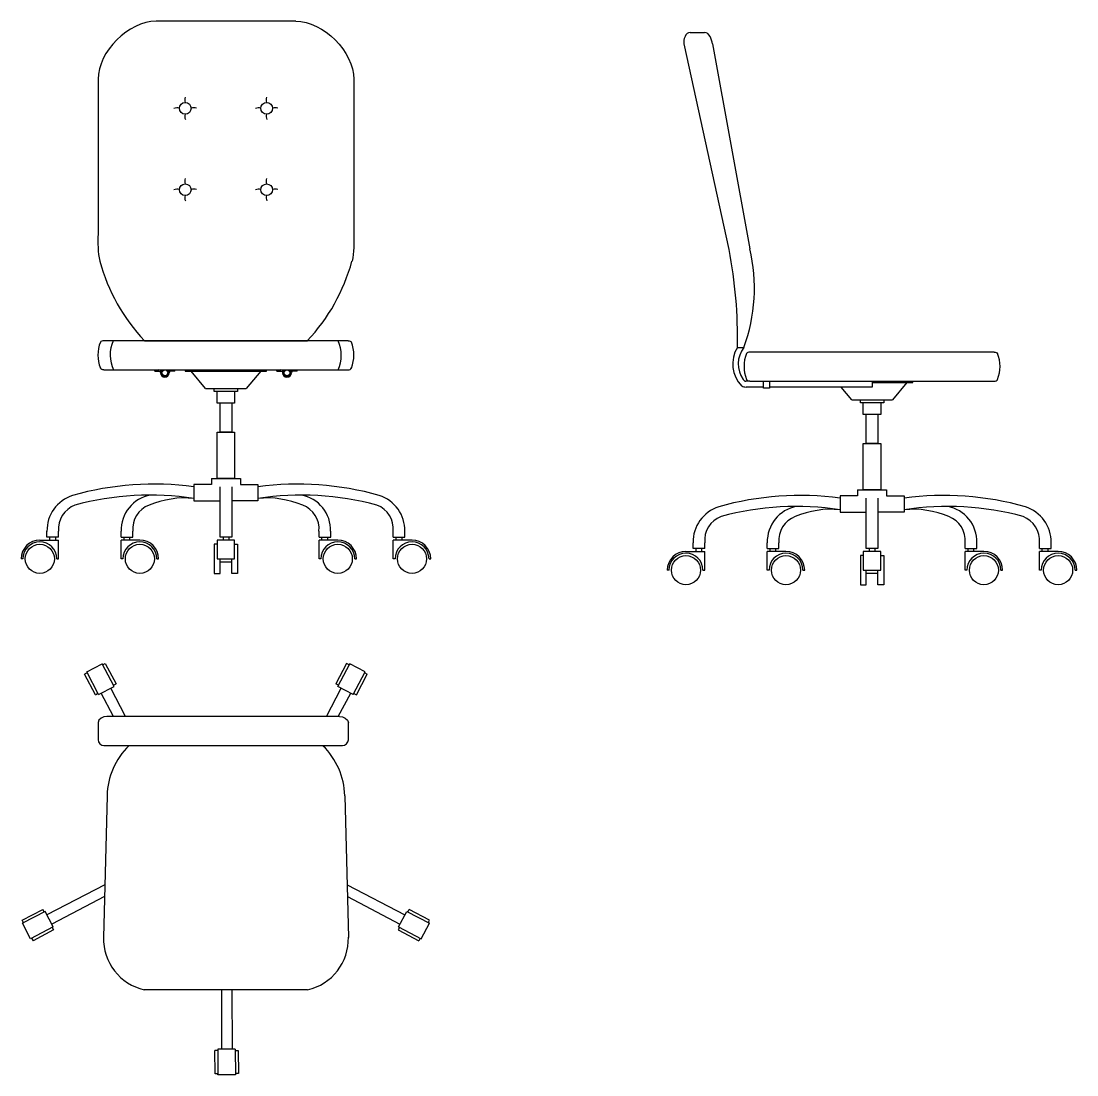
# Model space of a CAD drawing. Header units: millimetres. Extents: x 493 to 1064, y 679 to 991.
# Drawn here: x 492.7 to 674.3, y 679 to 860.3 of the extents above; entities that cross this region are included whole.
import ezdxf

# ---------------------------------------------------------------- set-up
doc = ezdxf.new("R2010")
doc.units = ezdxf.units.MM
doc.layers.get('0').update_dxf_attribs({"color": 3})

msp = doc.modelspace()

# ---------------------------------------------------------------- linework, layer by layer
for p, q in [((539.93, 860.27), (515.93, 860.27)), ((607.75, 858.32), (610.25, 858.32)), ((606.68, 856.37), (614.44, 820.97)), ((611.61, 856.35), (618.03, 821.11)), ((505.93, 850.27), (505.93, 823.66)), ((549.93, 850.27), (549.93, 823.66)), ((548.93, 805.27), (506.93, 805.27)), ((513.93, 805.27), (541.93, 805.27)), ((615.89, 804.12), (617.01, 804.12)), ((660.04, 803.32), (618.04, 803.32)), ((506.93, 800.27), (548.93, 800.27)), ((515.7, 800.07), (515.7, 800.27)), ((515.7, 800.07), (516.39, 800.07)), ((519.16, 800.07), (518.51, 800.07)), ((519.16, 800.07), (519.16, 800.27)), ((520.93, 800.27), (520.93, 800.07)), ((520.93, 800.07), (534.93, 800.07)), ((524.43, 797.07), (521.93, 800.07)), ((533.93, 800.07), (531.43, 797.07)), ((534.93, 800.07), (534.93, 800.27)), ((536.7, 800.07), (536.7, 800.27)), ((536.7, 800.07), (537.39, 800.07)), ((540.16, 800.07), (539.51, 800.07)), ((540.16, 800.07), (540.16, 800.27)), ((524.43, 797.07), (531.43, 797.07)), ((524.43, 797.07), (527.93, 797.07)), ((525.93, 796.57), (525.93, 797.07)), ((527.93, 797.07), (529.93, 797.07)), ((529.93, 797.07), (529.93, 796.57)), ((618.04, 798.32), (617.31, 798.32)), ((620.39, 797.32), (617.37, 797.32)), ((618.04, 798.32), (660.04, 798.32)), ((620.39, 798.32), (621.39, 798.32)), ((620.39, 797.12), (620.39, 798.32)), ((621.39, 797.12), (620.39, 797.12)), ((621.39, 798.32), (621.39, 797.12)), ((639.04, 797.32), (621.39, 797.32)), ((635.54, 795.12), (633.71, 797.32)), ((639.04, 798.32), (639.04, 797.32)), ((639.04, 798.12), (646.04, 798.12)), ((645.04, 798.12), (642.54, 795.12)), ((646.04, 798.12), (646.04, 798.32)), ((529.93, 796.57), (525.93, 796.57)), ((526.43, 794.57), (526.43, 796.57)), ((529.93, 796.57), (529.43, 796.57)), ((529.43, 796.57), (529.43, 794.57)), ((529.43, 794.57), (526.43, 794.57)), ((526.93, 789.57), (526.93, 794.57)), ((528.93, 794.57), (528.93, 789.57)), ((635.54, 795.12), (642.54, 795.12)), ((635.54, 795.12), (639.04, 795.12)), ((637.04, 794.62), (637.04, 795.12)), ((641.04, 794.62), (637.04, 794.62)), ((637.54, 792.62), (637.54, 794.62)), ((639.04, 795.12), (641.04, 795.12)), ((641.04, 794.62), (640.54, 794.62)), ((640.54, 794.62), (640.54, 792.62)), ((641.04, 795.12), (641.04, 794.62)), ((640.54, 792.62), (637.54, 792.62)), ((638.04, 787.62), (638.04, 792.62)), ((640.04, 792.62), (640.04, 787.62)), ((526.43, 789.57), (529.43, 789.57)), ((526.43, 781.57), (526.43, 789.57)), ((528.93, 789.57), (526.93, 789.57)), ((529.43, 789.57), (529.43, 781.57)), ((637.54, 787.62), (640.54, 787.62)), ((637.54, 779.62), (637.54, 787.62)), ((640.04, 787.62), (638.04, 787.62)), ((640.54, 787.62), (640.54, 779.62)), ((525.43, 781.57), (530.43, 781.57)), ((525.43, 781.57), (525.43, 780.57)), ((529.43, 781.57), (526.43, 781.57)), ((530.43, 781.57), (530.43, 780.57)), ((525.43, 780.57), (522.43, 780.57)), ((522.43, 780.57), (522.43, 777.77)), ((526.93, 771.5), (526.93, 780.17)), ((528.93, 780.17), (528.93, 771.5)), ((530.43, 780.57), (533.43, 780.57)), ((533.43, 780.57), (533.43, 777.77)), ((636.54, 779.62), (641.54, 779.62)), ((636.54, 779.62), (636.54, 778.62)), ((640.54, 779.62), (637.54, 779.62)), ((641.54, 779.62), (641.54, 778.62)), ((522.43, 777.77), (526.93, 777.77)), ((533.43, 777.77), (528.93, 777.77)), ((636.54, 778.62), (633.54, 778.62)), ((633.54, 778.62), (633.54, 775.82)), ((638.04, 769.54), (638.04, 778.22)), ((640.04, 778.22), (640.04, 769.54)), ((641.54, 778.62), (644.54, 778.62)), ((644.54, 778.62), (644.54, 775.82)), ((633.54, 775.82), (638.04, 775.82)), ((644.54, 775.82), (640.04, 775.82)), ((497.15, 771.5), (497.15, 772.5)), ((499.15, 771.5), (499.15, 772.5)), ((509.9, 771.5), (509.9, 772.5)), ((511.9, 771.5), (511.9, 772.5)), ((543.94, 771.5), (543.94, 772.5)), ((545.94, 771.5), (545.94, 772.5)), ((556.71, 771.5), (556.71, 772.5)), ((558.71, 771.5), (558.71, 772.5)), ((495.93, 771), (499.15, 771)), ((499.15, 771.5), (497.15, 771.5)), ((497.65, 771), (497.65, 771.5)), ((498.65, 771), (498.65, 771.5)), ((499.15, 767.77), (499.15, 771)), ((509.9, 771.5), (511.9, 771.5)), ((509.9, 767.77), (509.9, 771)), ((513.13, 771), (509.9, 771)), ((510.4, 771), (510.4, 771.5)), ((511.4, 771), (511.4, 771.5)), ((526.43, 770.27), (525.93, 770.27)), ((525.93, 770.27), (525.93, 765.27)), ((526.43, 771), (526.43, 767.77)), ((529.43, 771), (526.43, 771)), ((528.93, 771.5), (526.93, 771.5)), ((527.43, 771.5), (527.43, 771)), ((528.43, 771.5), (528.43, 771)), ((529.43, 767.77), (529.43, 771)), ((529.43, 770.27), (529.93, 770.27)), ((529.93, 770.27), (529.93, 765.27)), ((543.94, 771.5), (545.94, 771.5)), ((543.94, 767.77), (543.94, 771)), ((547.16, 771), (543.94, 771)), ((544.44, 771), (544.44, 771.5)), ((545.44, 771), (545.44, 771.5)), ((556.71, 771.5), (558.71, 771.5)), ((556.71, 767.77), (556.71, 771)), ((559.93, 771), (556.71, 771)), ((557.21, 771), (557.21, 771.5)), ((558.21, 771), (558.21, 771.5)), ((608.27, 769.54), (608.27, 770.54)), ((610.27, 769.54), (610.27, 770.54)), ((621.02, 769.54), (621.02, 770.54)), ((623.02, 769.54), (623.02, 770.54)), ((655.06, 769.54), (655.06, 770.54)), ((657.06, 769.54), (657.06, 770.54)), ((667.82, 769.54), (667.82, 770.54)), ((669.82, 769.54), (669.82, 770.54)), ((607.04, 769.04), (610.27, 769.04)), ((610.27, 769.54), (608.27, 769.54)), ((608.77, 769.04), (608.77, 769.54)), ((609.77, 769.04), (609.77, 769.54)), ((610.27, 765.82), (610.27, 769.04)), ((621.02, 769.54), (623.02, 769.54)), ((621.02, 765.82), (621.02, 769.04)), ((624.24, 769.04), (621.02, 769.04)), ((621.52, 769.04), (621.52, 769.54)), ((622.52, 769.04), (622.52, 769.54)), ((637.54, 768.32), (637.04, 768.32)), ((637.04, 768.32), (637.04, 763.32)), ((637.54, 769.04), (637.54, 765.82)), ((640.54, 769.04), (637.54, 769.04)), ((640.04, 769.54), (638.04, 769.54)), ((638.54, 769.54), (638.54, 769.04)), ((639.54, 769.54), (639.54, 769.04)), ((640.54, 765.82), (640.54, 769.04)), ((640.54, 768.32), (641.04, 768.32)), ((641.04, 768.32), (641.04, 763.32)), ((655.06, 769.54), (657.06, 769.54)), ((655.06, 765.82), (655.06, 769.04)), ((658.28, 769.04), (655.06, 769.04)), ((655.56, 769.04), (655.56, 769.54)), ((656.56, 769.04), (656.56, 769.54)), ((667.82, 769.54), (669.82, 769.54)), ((667.82, 765.82), (667.82, 769.04)), ((671.04, 769.04), (667.82, 769.04)), ((668.32, 769.04), (668.32, 769.54)), ((669.32, 769.04), (669.32, 769.54)), ((493.01, 767.77), (492.71, 767.77)), ((498.85, 767.77), (499.15, 767.77)), ((510.21, 767.77), (509.9, 767.77)), ((516.04, 767.77), (516.35, 767.77)), ((526.43, 767.77), (529.43, 767.77)), ((526.93, 765.27), (526.93, 767.77)), ((526.93, 767.27), (528.93, 767.27)), ((528.93, 765.27), (528.93, 767.77)), ((544.24, 767.77), (543.94, 767.77)), ((550.08, 767.77), (550.38, 767.77)), ((557.01, 767.77), (556.71, 767.77)), ((562.85, 767.77), (563.15, 767.77)), ((525.93, 765.27), (526.93, 765.27)), ((529.93, 765.27), (528.93, 765.27)), ((604.13, 765.82), (603.82, 765.82)), ((609.96, 765.82), (610.27, 765.82)), ((621.32, 765.82), (621.02, 765.82)), ((627.16, 765.82), (627.46, 765.82)), ((637.54, 765.82), (640.54, 765.82)), ((638.04, 763.32), (638.04, 765.82)), ((638.04, 765.32), (640.04, 765.32)), ((640.04, 763.32), (640.04, 765.82)), ((655.36, 765.82), (655.06, 765.82)), ((661.2, 765.82), (661.5, 765.82)), ((668.13, 765.82), (667.82, 765.82)), ((673.96, 765.82), (674.27, 765.82)), ((637.04, 763.32), (638.04, 763.32)), ((641.04, 763.32), (640.04, 763.32)), ((504.07, 748.15), (503.63, 747.91)), ((503.99, 748.33), (506.65, 749.73)), ((506.03, 744.44), (503.99, 748.33)), ((508.69, 745.83), (506.65, 749.73)), ((506.65, 749.73), (506.74, 749.55)), ((506.74, 749.55), (507.18, 749.78)), ((507.18, 749.78), (509.04, 746.24)), ((548.67, 749.78), (546.82, 746.24)), ((547.16, 745.83), (549.21, 749.73)), ((549.12, 749.55), (548.67, 749.78)), ((549.21, 749.73), (549.12, 749.55)), ((551.87, 748.33), (549.21, 749.73)), ((549.82, 744.44), (551.87, 748.33)), ((551.79, 748.15), (552.23, 747.91)), ((505.5, 744.38), (503.63, 747.91)), ((508.6, 746.01), (509.04, 746.24)), ((547.26, 746.01), (546.82, 746.24)), ((550.36, 744.38), (552.23, 747.91)), ((505.5, 744.38), (505.92, 744.65)), ((506.03, 744.44), (508.69, 745.83)), ((508.61, 740.63), (506.48, 744.67)), ((510.65, 740.63), (508.11, 745.52)), ((508.69, 745.83), (508.6, 746.01)), ((545.21, 740.63), (547.75, 745.52)), ((547.16, 745.83), (547.26, 746.01)), ((549.82, 744.44), (547.16, 745.83)), ((547.25, 740.63), (549.38, 744.67)), ((549.82, 744.44), (549.91, 744.62)), ((549.91, 744.62), (550.36, 744.38)), ((505.93, 739.63), (505.93, 736.63)), ((547.48, 740.63), (507.43, 740.63)), ((548.98, 736.63), (548.98, 739.63)), ((506.93, 735.63), (541.93, 735.63)), ((541.93, 735.63), (547.98, 735.63)), ((507.48, 727.02), (506.88, 702.65)), ((548.38, 727.02), (548.98, 702.65)), ((507.1, 711.69), (497.15, 706.53)), ((548.76, 711.69), (558.71, 706.53)), ((507.05, 709.66), (498, 704.9)), ((548.81, 709.66), (557.85, 704.9)), ((492.89, 705.6), (496.43, 707.46)), ((496.84, 707.11), (492.95, 705.07)), ((496.67, 707.02), (496.43, 707.46)), ((496.84, 707.11), (496.67, 707.02)), ((498.24, 704.45), (496.84, 707.11)), ((557.62, 704.45), (559.01, 707.11)), ((559.01, 707.11), (562.91, 705.07)), ((559.01, 707.11), (559.19, 707.02)), ((559.19, 707.02), (559.43, 707.46)), ((562.96, 705.6), (559.43, 707.46)), ((493.13, 705.16), (492.89, 705.6)), ((492.95, 705.07), (493.13, 705.16)), ((494.34, 702.41), (492.95, 705.07)), ((561.52, 702.41), (562.91, 705.07)), ((562.73, 705.16), (562.96, 705.6)), ((562.91, 705.07), (562.73, 705.16)), ((498.24, 704.45), (494.34, 702.41)), ((498.29, 703.92), (494.76, 702.05)), ((498.24, 704.45), (498.06, 704.36)), ((498.06, 704.36), (498.29, 703.92)), ((557.8, 704.36), (557.56, 703.92)), ((557.56, 703.92), (561.1, 702.05)), ((557.62, 704.45), (561.52, 702.41)), ((557.62, 704.45), (557.8, 704.36)), ((494.52, 702.49), (494.76, 702.05)), ((561.33, 702.49), (561.1, 702.05)), ((541.96, 693.63), (513.89, 693.63)), ((527.15, 693.63), (527.18, 683.39)), ((528.93, 693.63), (529.02, 683.4)), ((526.53, 683.19), (526.03, 683.18)), ((526.06, 679.18), (526.03, 683.18)), ((529.52, 683.41), (526.52, 683.39)), ((526.52, 683.39), (526.56, 678.99)), ((526.52, 683.39), (526.53, 683.19)), ((529.52, 683.41), (529.56, 679.01)), ((529.52, 683.41), (529.53, 683.21)), ((529.53, 683.21), (530.03, 683.21)), ((530.03, 683.21), (530.07, 679.21)), ((526.56, 679.19), (526.06, 679.18)), ((526.56, 678.99), (526.56, 679.19)), ((530.07, 679.21), (529.56, 679.21)), ((529.56, 679.01), (526.56, 678.99))]:
    msp.add_line(p, q)
for centre, radius in [((520.93, 845.27), 1), ((534.93, 845.27), 1), ((520.93, 831.27), 1), ((534.93, 831.27), 1), ((517.43, 799.77), 0.5), ((538.43, 799.77), 0.5), ((495.93, 767.77), 2.5), ((513.13, 767.77), 2.5), ((547.16, 767.77), 2.5), ((559.93, 767.77), 2.5), ((607.04, 765.82), 2.5), ((624.24, 765.82), 2.5), ((658.28, 765.82), 2.5), ((671.04, 765.82), 2.5)]:
    msp.add_circle(centre, radius)
for centre, radius, start, end in [((522.26, 846.75), 1.42, 162.1962, 199.7517), ((536.26, 846.75), 1.42, 162.1962, 199.7517), ((519.5, 843.93), 1.42, 72.1962, 110.851), ((522.28, 843.84), 1.42, 162.1962, 200.851), ((522.41, 843.94), 1.42, 72.1962, 109.7517), ((533.5, 843.93), 1.42, 72.1962, 110.851), ((536.28, 843.84), 1.42, 162.1962, 200.851), ((536.41, 843.94), 1.42, 72.1962, 109.7517), ((522.26, 832.75), 1.42, 162.1962, 199.7517), ((536.26, 832.75), 1.42, 162.1962, 199.7517), ((519.5, 829.93), 1.42, 72.1962, 110.851), ((522.28, 829.84), 1.42, 162.1962, 200.851), ((522.41, 829.94), 1.42, 72.1962, 109.7517), ((533.5, 829.93), 1.42, 72.1962, 110.851), ((536.28, 829.84), 1.42, 162.1962, 200.851), ((536.41, 829.94), 1.42, 72.1962, 109.7517), ((536.8, 805.8), 79.11, 358.7847, 11.0538), ((588.94, 814.33), 29.87, 340.0087, 13.1129), ((537.33, 827.39), 32.19, 195.1454, 223.3814), ((518.53, 827.39), 32.19, 316.6186, 344.8546), ((512.03, 802.82), 6.11, 158.6623, 201.3475), ((514.13, 802.82), 6.11, 156.3482, 204.6254), ((541.65, 802.82), 6.11, 335.3746, 23.6518), ((543.83, 802.82), 6.11, 338.6525, 21.3377), ((620.42, 801.28), 5.35, 147.8769, 225.0197), ((620.51, 801.3), 4.49, 141.1697, 216.3372), ((623.14, 800.87), 6.11, 158.6623, 201.3475), ((654.94, 800.87), 6.11, 338.6525, 21.3377), ((517.43, 799.77), 0.748, 180, 0), ((517.43, 799.77), 0.557, 180, 0), ((538.43, 799.77), 0.748, 180, 0), ((538.43, 799.77), 0.557, 180, 0), ((515.63, 728.85), 51.77, 82.4595, 105.7661), ((540.22, 728.85), 51.77, 74.2339, 97.5405), ((503.52, 772.61), 6.37, 107.8159, 181.0531), ((514.96, 729.07), 49.66, 81.3544, 105.1787), ((516.06, 772.68), 6.16, 100.3409, 181.6854), ((520.91, 762.12), 16.12, 84.6432, 112.6068), ((540.89, 729.07), 49.66, 74.8213, 98.6456), ((534.93, 762.12), 16.12, 67.3932, 95.3568), ((539.78, 772.68), 6.16, 358.3146, 79.6591), ((552.34, 772.61), 6.37, 358.9469, 72.1841), ((626.75, 726.9), 51.77, 82.4595, 105.7661), ((651.34, 726.9), 51.77, 74.2339, 97.5405), ((503.51, 772.91), 4.38, 110.7878, 185.3803), ((516.27, 772.91), 4.38, 110.7878, 185.3803), ((539.57, 772.91), 4.38, 354.6197, 69.2122), ((552.34, 772.91), 4.38, 354.6197, 69.2122), ((614.63, 770.66), 6.37, 107.8159, 181.0531), ((626.08, 727.12), 49.66, 81.3544, 105.1787), ((627.18, 770.72), 6.16, 100.3409, 181.6854), ((632.03, 760.17), 16.12, 84.6432, 112.6068), ((652.01, 727.12), 49.66, 74.8213, 98.6456), ((646.05, 760.17), 16.12, 67.3932, 95.3568), ((650.9, 770.72), 6.16, 358.3146, 79.6591), ((663.46, 770.66), 6.37, 358.9469, 72.1841), ((614.63, 770.95), 4.38, 110.7878, 185.3803), ((627.38, 770.95), 4.38, 110.7878, 185.3803), ((650.69, 770.95), 4.38, 354.6197, 69.2122), ((663.46, 770.95), 4.38, 354.6197, 69.2122), ((495.93, 767.77), 3.22, 90, 180), ((495.93, 767.77), 2.92, 0, 180), ((513.13, 767.77), 2.92, 0, 180), ((513.13, 767.77), 3.22, 0, 90), ((547.16, 767.77), 2.92, 0, 180), ((547.16, 767.77), 3.22, 0, 90), ((559.93, 767.77), 2.92, 0, 180), ((559.93, 767.77), 3.22, 0, 90), ((607.04, 765.82), 3.22, 90, 180), ((607.04, 765.82), 2.92, 0, 180), ((624.24, 765.82), 2.92, 0, 180), ((624.24, 765.82), 3.22, 0, 90), ((658.28, 765.82), 2.92, 0, 180), ((658.28, 765.82), 3.22, 0, 90), ((671.04, 765.82), 2.92, 0, 180), ((671.04, 765.82), 3.22, 0, 90), ((520.01, 726.66), 12.53, 134.3586, 178.3535), ((535.85, 726.66), 12.53, 1.6465, 45.6414), ((515.9, 702.43), 9.03, 178.5999, 257.1658), ((539.96, 702.43), 9.03, 282.8342, 1.4001)]:
    msp.add_arc(centre, radius, start, end)
for points in [[(515.93, 860.27), (511.21, 860.27), (505.93, 854.99), (505.93, 850.27)], [(539.93, 860.27), (544.64, 860.27), (549.93, 854.99), (549.93, 850.27)], [(607.75, 858.32), (607.01, 858.32), (606.52, 857.09), (606.68, 856.37)], [(611.61, 856.35), (611.47, 857.14), (611.05, 858.32), (610.25, 858.32)], [(505.93, 823.66), (505.93, 822.1), (505.84, 820.49), (506.25, 818.98)], [(549.93, 823.66), (549.93, 822.1), (550.01, 820.49), (549.61, 818.98)], [(506.93, 805.27), (506.72, 805.27), (506.41, 805.24), (506.33, 805.05)], [(548.93, 805.27), (549.14, 805.27), (549.45, 805.24), (549.52, 805.05)], [(618.04, 803.32), (617.83, 803.32), (617.53, 803.29), (617.45, 803.09)], [(660.04, 803.32), (660.26, 803.32), (660.56, 803.29), (660.64, 803.09)], [(506.93, 800.27), (506.7, 800.27), (506.42, 800.39), (506.33, 800.6)], [(516.87, 799.77), (516.87, 800.01), (516.62, 800.27), (516.39, 800.27)], [(516.39, 800.07), (516.53, 800.07), (516.68, 799.91), (516.68, 799.77)], [(517.99, 799.77), (517.99, 800.02), (518.27, 800.27), (518.51, 800.27)], [(518.51, 800.07), (518.36, 800.07), (518.18, 799.92), (518.18, 799.77)], [(537.87, 799.77), (537.87, 800.01), (537.62, 800.27), (537.39, 800.27)], [(537.39, 800.07), (537.53, 800.07), (537.68, 799.91), (537.68, 799.77)], [(538.99, 799.77), (538.99, 800.02), (539.27, 800.27), (539.51, 800.27)], [(539.51, 800.07), (539.36, 800.07), (539.18, 799.92), (539.18, 799.77)], [(548.93, 800.27), (549.15, 800.27), (549.44, 800.39), (549.52, 800.6)], [(616.64, 797.5), (616.87, 797.39), (617.12, 797.32), (617.37, 797.32)], [(616.89, 798.64), (616.99, 798.5), (617.14, 798.32), (617.31, 798.32)], [(618.04, 798.32), (617.82, 798.32), (617.53, 798.43), (617.45, 798.64)], [(660.04, 798.32), (660.27, 798.32), (660.56, 798.43), (660.64, 798.64)], [(507.43, 740.63), (506.83, 740.63), (505.93, 740.23), (505.93, 739.63)], [(547.48, 740.63), (548.08, 740.63), (548.98, 740.23), (548.98, 739.63)], [(505.93, 736.63), (505.93, 736.15), (506.46, 735.63), (506.93, 735.63)], [(547.98, 735.63), (548.45, 735.63), (548.98, 736.15), (548.98, 736.63)]]:
    msp.add_open_spline(points, degree=3)

doc.saveas('drawing.dxf')
